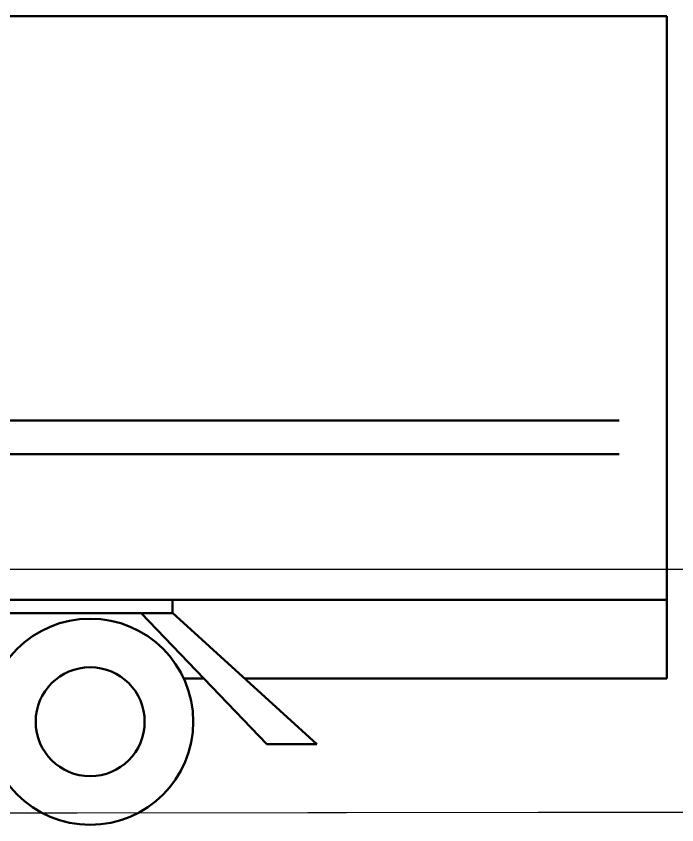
# Model space of a CAD drawing. Extents: x 152195838 to 323921156, y 365159662 to 730681027.
# Drawn here: x 160928963 to 160931547, y 365193063 to 365196226 of the extents above; entities that cross this region are included whole.
import ezdxf

# ---------------------------------------------------------------- set-up
doc = ezdxf.new("R2010")
doc.units = 0
doc.header["$MEASUREMENT"] = 0
doc.linetypes.add('CEN', pattern=[63, 60, -1, 1, -1])
for name, color, linetype in [('4A.TEC CEN', 1, 'CEN'), ('4A.TEC LAND', 53, 'CONTINUOUS'), ('HAT', 5, 'CONTINUOUS')]:
    doc.layers.add(name, color=color, linetype=linetype)
doc.layers.add('8ETC', color=8, linetype='CONTINUOUS', lineweight=0)

# ---------------------------------------------------------------- blocks, each defined once
blk = doc.blocks.new('A$C63F46924')
at = {"layer": '8ETC', "color": 8, "lineweight": 50}
for p, q in [((2098.4, 3162.3), (10075.8, 3162.3)), ((10075.8, 3162.3), (10075.8, 571.8)), ((2237.5, 1580.7), (9889.4, 1580.7)), ((2266.5, 1449.2), (9889.4, 1449.2)), ((2157, 880.4), (10075.8, 880.4)), ((8144, 880.4), (8144, 827.7)), ((6705, 827.7), (8144, 827.7)), ((8512.3, 315.3), (8020.5, 827.7)), ((8707.9, 315.3), (8144, 829.4)), ((8187.6, 571.8), (8266.2, 571.8)), ((8426.6, 571.8), (10075.8, 571.8)), ((8707.9, 315.3), (8512.3, 315.3))]:
    blk.add_line(p, q, dxfattribs=at)
for radius in [403.1, 213]:
    blk.add_circle((7821.5, 403.1), radius, dxfattribs=at)

msp = doc.modelspace()

# ---------------------------------------------------------------- linework, layer by layer
at = {"layer": '4A.TEC CEN', "color": 8, "ltscale": 500}
for p, q in [((160881434.11, 365194063.33), (161011906.94, 365194063.33)), ((160881434.11, 365193063.33), (160932506.94, 365193113.33))]:
    msp.add_line(p, q, dxfattribs=at)
at = {"layer": '4A.TEC LAND', "linetype": 'Continuous'}
msp.add_lwpolyline([(160931906.94, 365193113.33), (160897648.58, 365193063.33)], dxfattribs=at)

# ---------------------------------------------------------------- block references
at = {"layer": 'HAT'}
msp.add_blockref('A$C63F46924', (160921431.16, 365193063.33, -104062.5), dxfattribs=at)

doc.saveas('drawing.dxf')
